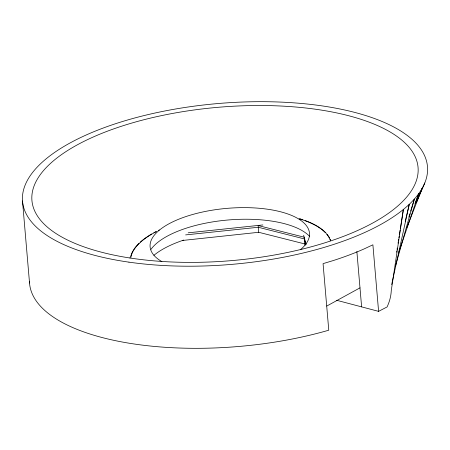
<?xml version="1.0" encoding="UTF-8"?>
<svg xmlns="http://www.w3.org/2000/svg" width="450" height="450" viewBox="0 0 450 450"><rect width="100%" height="100%" fill="white"/><g stroke="black" fill="none" stroke-linecap="round" stroke-linejoin="round"><path stroke-width="0.67" d="M396.636 252.203L396.855 250.824M397.069 249.446L397.288 248.068M398.048 243.242L398.267 241.864M398.481 240.486L398.7 239.107M398.919 237.729L399.133 236.351M399.353 234.968L400.112 230.147M400.331 228.769L403.369 209.464L391.252 290.683A232.56 92.362 -4.9 0 1 387.079 306.951L378.596 311.355L336.6 300.274M391.657 284.608L409.269 204.294L405.236 221.338M395.303 266.501L414.382 199.041L410.664 211.095M408.808 217.125L409.838 213.778M398.835 252.18L418.68 193.719L415.024 203.535M406.952 227.385L422.151 188.353L419.108 195.463M417.718 198.692L418.551 196.751M416.436 202.258L424.777 182.976M326.739 306.067L359.989 287.859M262.873 224.949L188.19 232.819M182.571 240.458L258.727 232.29L304.746 243.939L305.106 245.278M185.619 234.906L258.3 227.267L304.318 238.916L305.741 244.243M306.124 244.513L303.66 235.254M378.596 311.355L372.892 244.806L364.365 248.805A203.214 80.707 -4.9 0 1 332.781 260.707L323.066 263.632L328.77 330.182L326.981 330.722A203.214 80.707 -4.9 0 1 29.469 281.739M356.873 251.511L361.62 306.872M304.746 243.939L304.161 237.189L258.148 225.54L258.727 232.29M22.5 200.947L29.537 283.056M130.753 257.929A100.659 39.977 -4.9 0 1 156.172 231.727M299.093 218.745A100.659 39.977 -4.9 0 1 300.881 219.291M301.466 219.476A100.659 39.977 -4.9 0 1 315.832 225.585M316.412 225.917A100.659 39.977 -4.9 0 1 320.664 228.667M321.148 229.028A100.659 39.977 -4.9 0 1 322.982 230.484M323.409 230.856A100.659 39.977 -4.9 0 1 325.395 232.746M326.115 233.522A100.659 39.977 -4.9 0 1 330.339 240.446M130.708 256.613A100.957 40.095 -4.9 0 1 131.062 255.279M131.209 254.835A100.957 40.095 -4.9 0 1 131.529 253.941M131.704 253.496A100.957 40.095 -4.9 0 1 132.773 251.269M133.026 250.824A100.957 40.095 -4.9 0 1 133.554 249.93M133.841 249.486A100.957 40.095 -4.9 0 1 139.005 243.338M140.394 242.044A100.957 40.095 -4.9 0 1 146.464 237.308M146.914 237.004A100.957 40.095 -4.9 0 1 151.723 233.983M153.799 232.813A100.957 40.095 -4.9 0 1 156.504 231.379M158.192 230.535A100.957 40.095 -4.9 0 1 159.339 229.984M299.897 218.824A100.957 40.095 -4.9 0 1 302.833 219.763M305.1 220.551A100.957 40.095 -4.9 0 1 326.042 233.078M327.066 234.253A100.957 40.095 -4.9 0 1 327.696 235.046M327.988 235.451A100.957 40.095 -4.9 0 1 329.524 237.898M330.131 239.147A100.957 40.095 -4.9 0 1 330.637 240.412M150.986 249.373A83.644 33.221 -4.9 0 1 229.067 219.909A83.644 33.221 -4.9 0 1 309.729 236.509M153.889 255.324A88.74 35.241 -4.9 0 1 183.774 240.053M161.871 261.591A79.976 31.764 -4.9 0 1 227.143 208.35A79.976 31.764 -4.9 0 1 300.33 249.767M128.947 262.153A203.214 80.707 -4.9 0 0 427.5 166.944A203.214 80.707 -4.9 0 0 118.552 122.743A203.214 80.707 -4.9 0 0 128.947 262.153M129.409 257.918A193.764 76.95 -4.9 0 0 418.162 169.56A193.764 76.95 -4.9 0 0 127.429 124.363A193.764 76.95 -4.9 0 0 129.409 257.918"/></g></svg>
